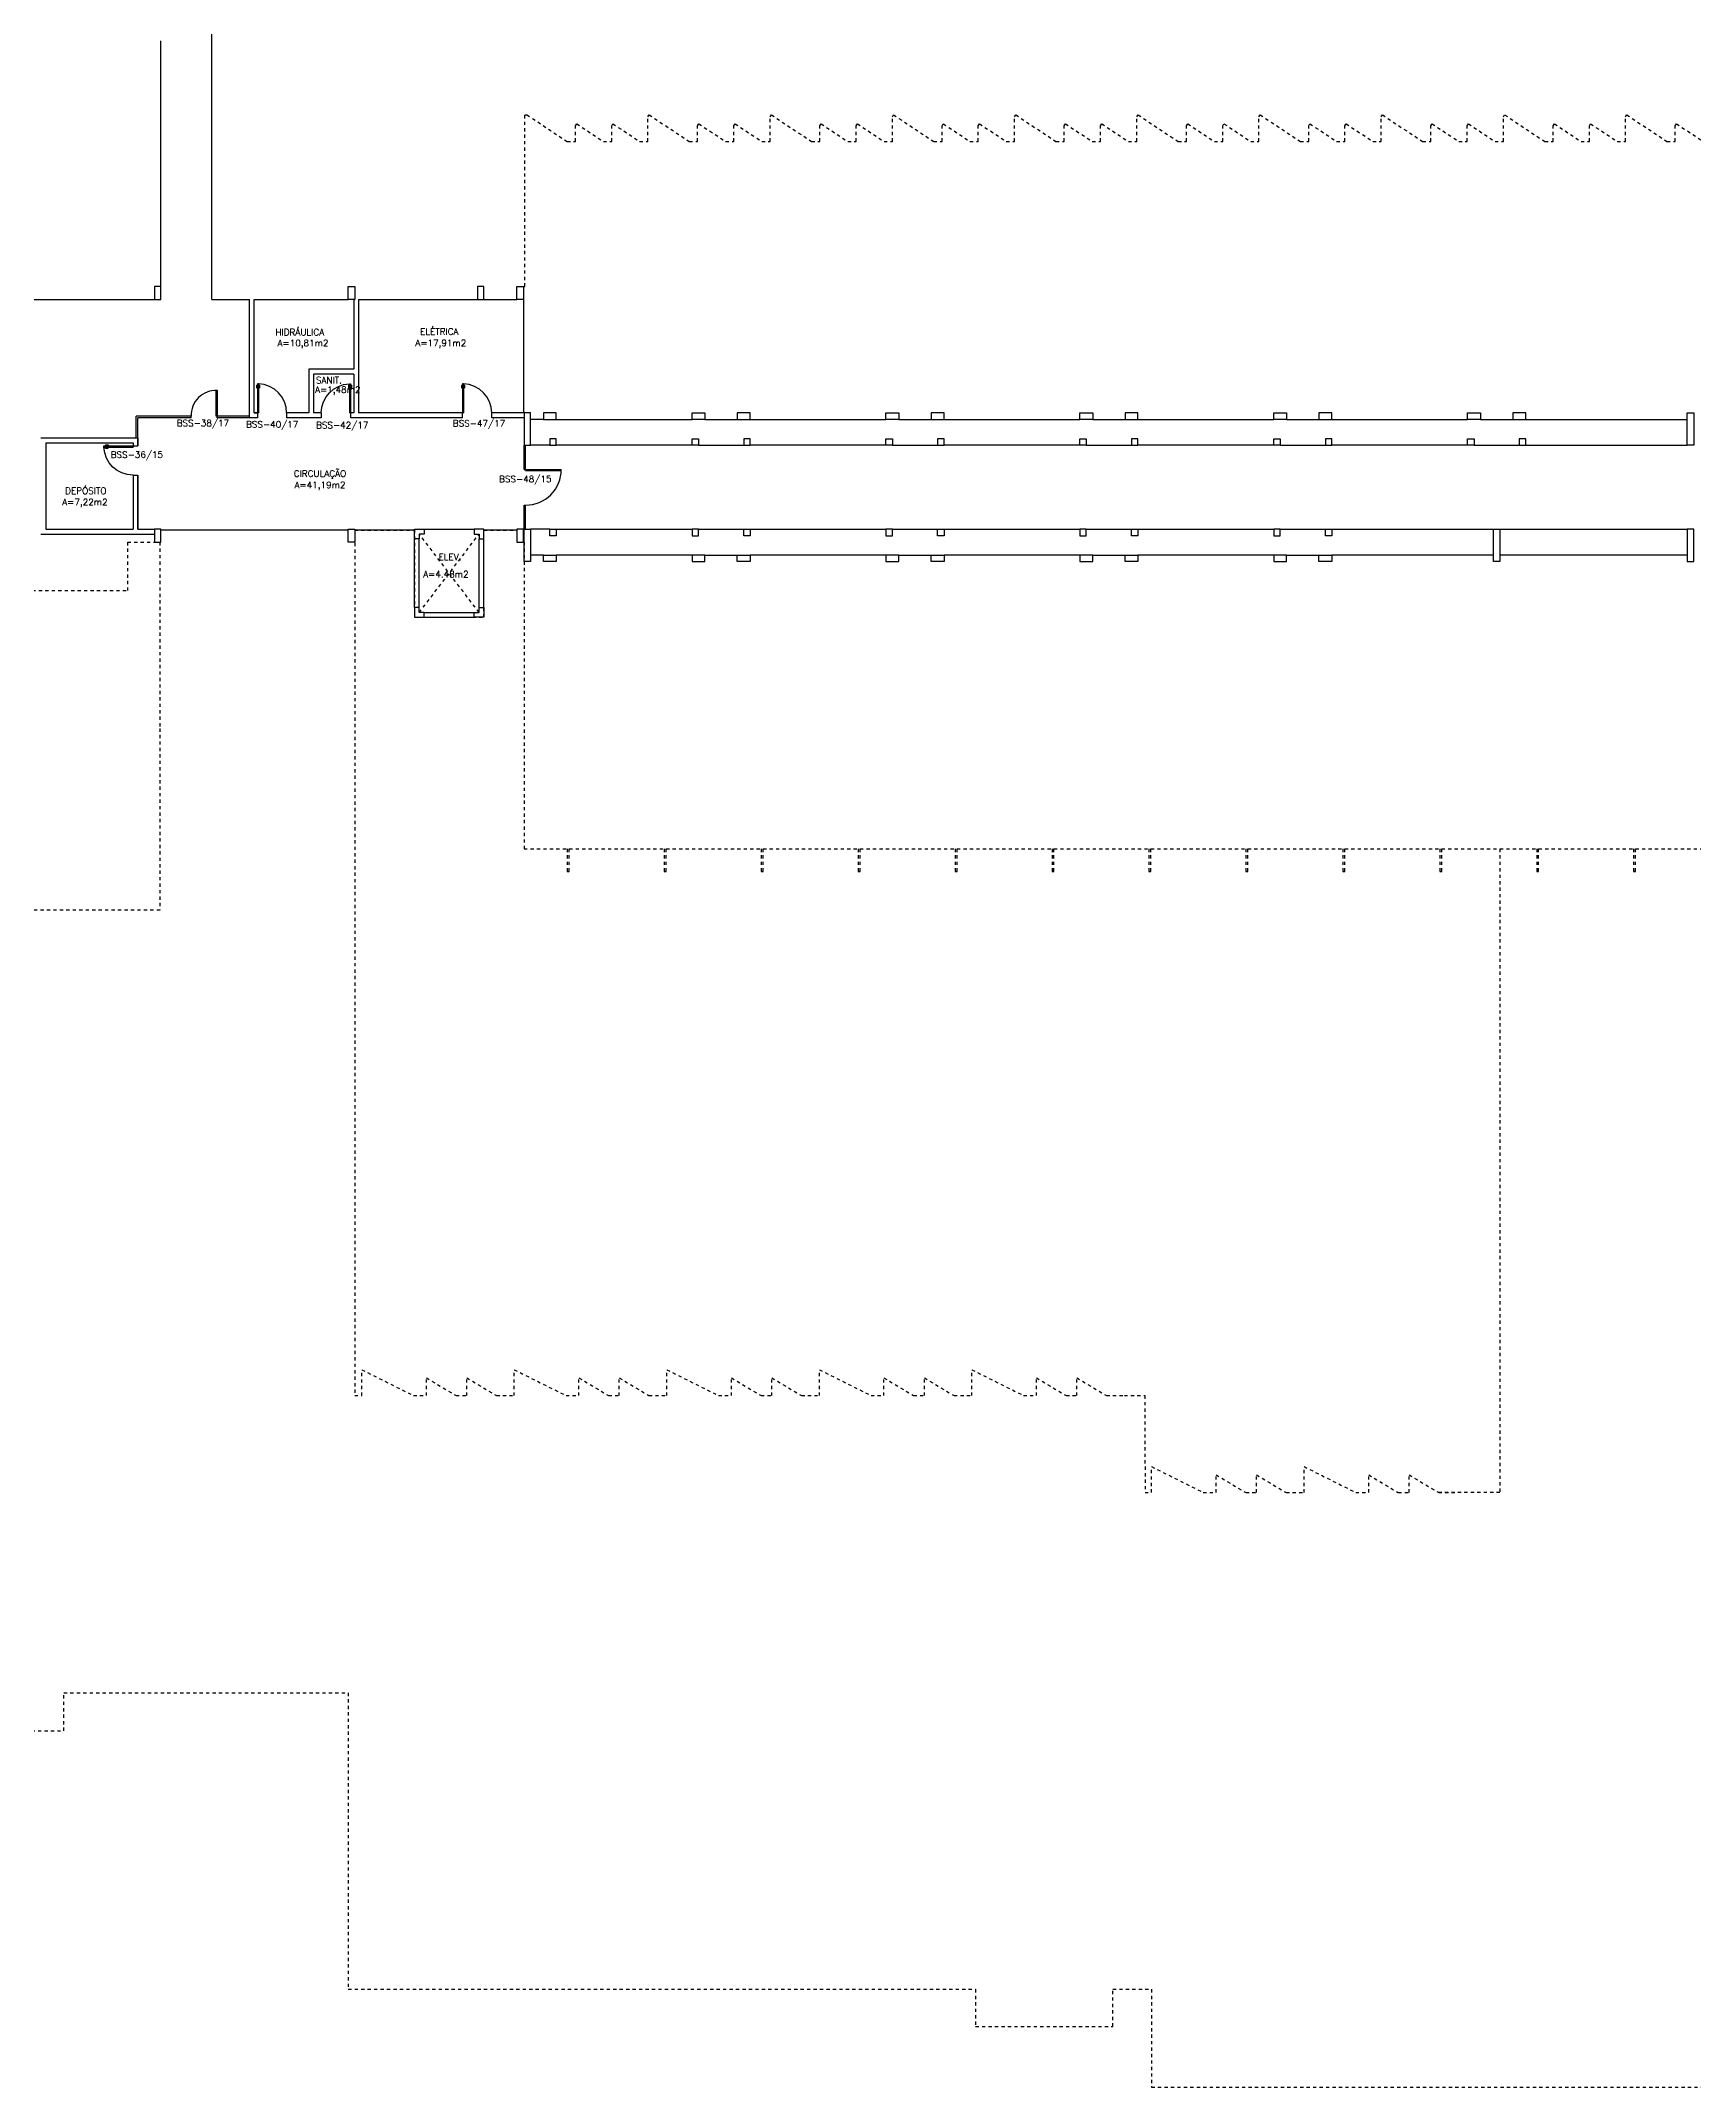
# Model space of a CAD drawing. Extents: x -163 to 27, y -22 to 134.
# Drawn here: x -118.9 to -67.8, y 1.6 to 64.9 of the extents above; entities that cross this region are included whole.
import ezdxf

# ---------------------------------------------------------------- set-up
doc = ezdxf.new("R2010")
doc.units = 0
doc.header["$LTSCALE"] = 0.02
doc.header["$MEASUREMENT"] = 0
doc.linetypes.add('HIDDEN', pattern=[0.375, 0.25, -0.125])
doc.layers.get('0').update_dxf_attribs({"linetype": 'CONTINUOUS'})
for name, color, linetype in [('01', 1, 'CONTINUOUS'), ('ALV', 2, 'CONTINUOUS'), ('ENDEREÇO', 2, 'CONTINUOUS'), ('MACANETA', 2, 'CONTINUOUS'), ('PILARES', 3, 'CONTINUOUS'), ('PISO', 1, 'CONTINUOUS'), ('PORTA', 2, 'CONTINUOUS'), ('PROJ', 1, 'HIDDEN'), ('TEXTO', 2, 'CONTINUOUS'), ('ÁREA', 2, 'CONTINUOUS')]:
    doc.layers.add(name, color=color, linetype=linetype)
doc.styles.add('UNB-100', font='simplex.shx', dxfattribs={"height": 0.2})
doc.styles.add('UNB1-100', font='simplex.shx', dxfattribs={"height": 0.2})

# ---------------------------------------------------------------- blocks, each defined once
blk = doc.blocks.new('PL4')
for p, q in [((0, 0.4), (0.2, 0.4)), ((0, 0), (0, 0.4)), ((0.2, 0), (0, 0)), ((0.2, 0.4), (0.2, 0))]:
    blk.add_line(p, q)
blk = doc.blocks.new('PL')
for p, q in [((0.25, 0.25), (0.25, 0.45)), ((0.25, 0.45), (0.45, 0.45)), ((0.45, 0.25), (0.25, 0.25)), ((0.45, 0.45), (0.45, 0.25))]:
    blk.add_line(p, q)
blk = doc.blocks.new('PL10')
for p, q in [((-0.1, 1), (0.1, 1)), ((-0.1, 0), (-0.1, 1)), ((0.1, 1), (0.1, 0)), ((0.1, 0), (-0.1, 0))]:
    blk.add_line(p, q)
blk = doc.blocks.new('BRISEPRJ')
at = {"layer": 'PROJ'}
for p, q in [((0, 0), (0, 0.8)), ((0, 0.8), (1.6, 0)), ((2, 0), (2, 0.55)), ((2, 0.55), (2.917, 0)), ((3.25, 0), (3.25, 0.55)), ((3.25, 0.55), (4.167, 0)), ((4.167, 0), (4.72, 0)), ((1.6, 0), (2, 0)), ((2.917, 0), (3.25, 0))]:
    blk.add_line(p, q, dxfattribs=at)
blk = doc.blocks.new('DOOR-90')
at = {"color": 1}
blk.add_arc((-0.02, 0), 0.9, 180, 268.08978, dxfattribs=at)
at = {"layer": 'MACANETA', "color": 1}
for p, q in [((-0.08, -0.855), (-0.08, -0.765)), ((-0.08, -0.765), (-0.075, -0.765)), ((-0.08, -0.855), (-0.053, -0.855)), ((-0.075, -0.855), (-0.075, -0.765)), ((-0.075, -0.835), (-0.053, -0.835)), ((-0.053, -0.828), (-0.05, -0.828)), ((-0.053, -0.863), (-0.053, -0.828)), ((-0.053, -0.863), (-0.05, -0.863)), ((-0.012, -0.828), (-0.015, -0.828)), ((-0.012, -0.863), (-0.015, -0.863)), ((-0.012, -0.863), (-0.012, -0.828)), ((0.01, -0.835), (-0.012, -0.835)), ((0.015, -0.855), (-0.012, -0.855)), ((0.01, -0.855), (0.01, -0.765)), ((0.015, -0.765), (0.01, -0.765)), ((0.015, -0.855), (0.015, -0.765))]:
    blk.add_line(p, q, dxfattribs=at)
at = {"layer": 'PORTA'}
for p, q in [((-0.05, -0.9), (-0.05, 0)), ((-0.015, 0), (-0.05, 0)), ((-0.015, -0.9), (-0.015, 0)), ((-0.05, -0.9), (-0.015, -0.9))]:
    blk.add_line(p, q, dxfattribs=at)

msp = doc.modelspace()

# ---------------------------------------------------------------- linework, layer by layer
msp.add_line((-102.85, 51.629), (-102.85, 51.659))
at = {"layer": '01'}
for p, q in [((-116, 52.638), (-116, 53.309)), ((-114.3, 53.309), (-116, 53.309)), ((-115.95, 52.638), (-115.95, 53.259)), ((-114.3, 53.259), (-115.95, 53.259)), ((-114.3, 53.259), (-114.3, 53.309)), ((-112.5, 53.309), (-113.5, 53.309)), ((-113.5, 53.259), (-113.5, 53.309)), ((-112.5, 53.259), (-113.5, 53.259)), ((-104, 51.659), (-104, 52.409)), ((-103.95, 51.629), (-103.95, 52.409)), ((-103.2, 52.409), (-103.8, 52.409)), ((-98.8, 52.409), (-103, 52.409)), ((-98.6, 52.409), (-97.2, 52.409)), ((-92.8, 52.409), (-97, 52.409)), ((-92.6, 52.409), (-91.2, 52.409)), ((-86.8, 52.409), (-91, 52.409)), ((-86.6, 52.409), (-85.2, 52.409)), ((-80.8, 52.409), (-85, 52.409)), ((-80.6, 52.409), (-79.2, 52.409)), ((-74.8, 52.409), (-79, 52.409)), ((-74.6, 52.409), (-73.2, 52.409)), ((-73, 52.409), (-68, 52.409)), ((-104, 51.659), (-102.85, 51.659)), ((-103.95, 51.629), (-102.85, 51.629)), ((-104, 49.809), (-104, 50.559)), ((-104, 50.559), (-103.95, 50.559)), ((-103.95, 49.809), (-103.95, 50.559)), ((-103.2, 49.809), (-103.8, 49.809)), ((-103, 49.809), (-98.8, 49.809)), ((-98.6, 49.809), (-97.2, 49.809)), ((-97, 49.809), (-92.8, 49.809)), ((-92.6, 49.809), (-91.2, 49.809)), ((-91, 49.809), (-86.8, 49.809)), ((-86.6, 49.809), (-85.2, 49.809)), ((-85, 49.809), (-80.8, 49.809)), ((-80.6, 49.809), (-79.2, 49.809)), ((-79, 49.809), (-74, 49.809)), ((-73.8, 49.809), (-68, 49.809))]:
    msp.add_line(p, q, dxfattribs=at)
msp.add_lwpolyline([(-113.53, 54.109), (-113.5, 54.109), (-113.5, 53.309), (-113.53, 53.309)], close=True, dxfattribs=at)
for centre, radius, start, end in [((-113.525, 53.334), 0.775, 88.15239, 181.84761), ((-103.935, 51.644), 1.085, 269.20794, 0.79206)]:
    msp.add_arc(centre, radius, start, end, dxfattribs=at)
at = {"layer": 'ALV', "color": 2}
msp.add_line((-113.665, 56.922), (-113.665, 83.517), dxfattribs=at)
at = {"layer": 'ALV'}
for p, q in [((-115.24, 57.322), (-115.24, 64.922)), ((-121.24, 56.92), (-115.44, 56.92)), ((-113.665, 56.922), (-112.5, 56.922)), ((-112.5, 53.259), (-112.5, 56.922)), ((-112.35, 53.409), (-112.35, 56.922)), ((-112.35, 56.922), (-109.44, 56.922)), ((-109.27, 56.922), (-109.27, 54.759)), ((-109.12, 56.922), (-105.44, 56.922)), ((-109.12, 56.922), (-109.12, 53.409)), ((-105.24, 56.922), (-104.22, 56.922)), ((-104.02, 56.922), (-104.02, 53.409)), ((-110.66, 54.759), (-110.66, 53.409)), ((-109.27, 54.759), (-110.66, 54.759)), ((-110.51, 54.609), (-110.51, 53.409)), ((-109.27, 54.609), (-110.51, 54.609)), ((-109.27, 54.609), (-109.27, 53.409)), ((-112.25, 53.259), (-112.5, 53.259)), ((-112.35, 53.409), (-112.25, 53.409)), ((-112.25, 53.409), (-112.35, 53.409)), ((-112.25, 53.409), (-112.25, 53.259)), ((-110.66, 53.409), (-111.345, 53.409)), ((-111.345, 53.409), (-111.345, 53.259)), ((-110.275, 53.259), (-111.345, 53.259)), ((-110.275, 53.409), (-110.51, 53.409)), ((-110.275, 53.409), (-110.275, 53.259)), ((-109.27, 53.409), (-109.37, 53.409)), ((-109.27, 53.409), (-109.37, 53.409)), ((-109.37, 53.409), (-109.37, 53.259)), ((-105.905, 53.259), (-109.37, 53.259)), ((-105.905, 53.409), (-109.12, 53.409)), ((-105.905, 53.259), (-105.905, 53.409)), ((-104, 53.409), (-105, 53.409)), ((-105, 53.259), (-105, 53.409)), ((-104, 53.259), (-105, 53.259)), ((-104, 53.259), (-105, 53.259)), ((-103.4, 53.209), (-103.8, 53.209)), ((-103, 53.209), (-98.8, 53.209)), ((-98.4, 53.209), (-97.4, 53.209)), ((-97, 53.209), (-92.8, 53.209)), ((-92.4, 53.209), (-91.4, 53.209)), ((-91, 53.209), (-86.8, 53.209)), ((-86.4, 53.209), (-85.4, 53.209)), ((-85, 53.209), (-80.8, 53.209)), ((-80.4, 53.209), (-79.4, 53.209)), ((-79, 53.209), (-74.8, 53.209)), ((-74.4, 53.209), (-73.4, 53.209)), ((-73, 53.209), (-68, 53.209)), ((-118.95, 52.638), (-115.95, 52.638)), ((-115.95, 52.638), (-115.95, 52.388)), ((-115.95, 52.638), (-115.95, 52.388)), ((-115.95, 52.388), (-115.95, 52.638)), ((-118.8, 52.488), (-116.1, 52.488)), ((-118.8, 52.488), (-118.8, 49.812)), ((-116.1, 52.488), (-116.1, 52.388)), ((-116.1, 52.488), (-116.1, 52.388)), ((-116.1, 52.488), (-116.1, 52.388)), ((-116.1, 52.388), (-115.95, 52.388)), ((-116.1, 51.483), (-115.95, 51.483)), ((-116.1, 51.483), (-116.1, 49.812)), ((-115.95, 49.812), (-115.95, 51.483)), ((-115.95, 51.483), (-115.95, 49.812)), ((-118.95, 49.662), (-115.44, 49.662)), ((-118.8, 49.812), (-116.1, 49.812)), ((-115.95, 49.812), (-115.44, 49.812)), ((-109.44, 49.785), (-115.24, 49.785)), ((-107.39, 49.785), (-109.24, 49.785)), ((-107.39, 47.385), (-107.39, 49.509)), ((-107.24, 47.385), (-107.24, 49.509)), ((-105.39, 47.385), (-105.39, 49.509)), ((-104.22, 49.785), (-105.24, 49.785)), ((-105.24, 47.385), (-105.24, 49.509)), ((-103.4, 49.009), (-103.8, 49.009)), ((-98.8, 49.009), (-103, 49.009)), ((-98.4, 49.009), (-97.4, 49.009)), ((-92.8, 49.009), (-97, 49.009)), ((-92.4, 49.009), (-91.4, 49.009)), ((-86.8, 49.009), (-91, 49.009)), ((-86.4, 49.009), (-85.4, 49.009)), ((-80.8, 49.009), (-85, 49.009)), ((-80.4, 49.009), (-79.4, 49.009)), ((-74, 49.009), (-79, 49.009)), ((-68, 49.009), (-73.8, 49.009)), ((-107.09, 47.235), (-105.54, 47.235)), ((-107.09, 47.085), (-105.54, 47.085))]:
    msp.add_line(p, q, dxfattribs=at)
at = {"layer": 'PILARES'}
for points in [[(-107.09, 49.659), (-107.24, 49.659), (-107.24, 49.509), (-107.39, 49.509), (-107.39, 49.809), (-107.09, 49.809)], [(-105.54, 49.659), (-105.39, 49.659), (-105.39, 49.509), (-105.24, 49.509), (-105.24, 49.809), (-105.54, 49.809)], [(-107.09, 47.235), (-107.24, 47.235), (-107.24, 47.385), (-107.39, 47.385), (-107.39, 47.085), (-107.09, 47.085)], [(-107.09, 47.235), (-107.24, 47.235), (-107.24, 47.385), (-107.39, 47.385), (-107.39, 47.085), (-107.09, 47.085)], [(-105.54, 47.235), (-105.39, 47.235), (-105.39, 47.385), (-105.24, 47.385), (-105.24, 47.085), (-105.54, 47.085)]]:
    msp.add_lwpolyline(points, close=True, dxfattribs=at)
at = {"layer": 'PISO'}
msp.add_line((-107.09, 49.809), (-105.54, 49.809), dxfattribs=at)
at = {"layer": 'PROJ'}
for p, q in [((-103.975, 57.322), (-103.975, 62.634)), ((-103.975, 62.634), (-103.909, 62.634)), ((-103.909, 62.634), (-102.666, 61.809)), ((-102.409, 62.299), (-102.37, 62.357)), ((-102.409, 61.809), (-102.409, 62.299)), ((-102.37, 62.357), (-101.544, 61.809)), ((-101.287, 62.299), (-101.248, 62.357)), ((-101.287, 61.809), (-101.287, 62.299)), ((-101.248, 62.357), (-100.423, 61.809)), ((-100.165, 62.575), (-100.126, 62.634)), ((-100.165, 61.809), (-100.165, 62.575)), ((-100.126, 62.634), (-98.884, 61.809)), ((-98.627, 62.299), (-98.588, 62.357)), ((-98.627, 61.809), (-98.627, 62.299)), ((-98.588, 62.357), (-97.762, 61.809)), ((-97.505, 62.299), (-97.466, 62.357)), ((-97.505, 61.809), (-97.505, 62.299)), ((-97.466, 62.357), (-96.64, 61.809)), ((-96.383, 62.575), (-96.344, 62.634)), ((-96.383, 61.809), (-96.383, 62.575)), ((-96.344, 62.634), (-95.102, 61.809)), ((-94.845, 62.299), (-94.806, 62.357)), ((-94.845, 61.809), (-94.845, 62.299)), ((-94.806, 62.357), (-93.98, 61.809)), ((-93.723, 62.299), (-93.684, 62.357)), ((-93.723, 61.809), (-93.723, 62.299)), ((-93.684, 62.357), (-92.859, 61.809)), ((-92.601, 62.575), (-92.562, 62.634)), ((-92.601, 61.809), (-92.601, 62.575)), ((-92.562, 62.634), (-91.32, 61.809)), ((-91.063, 62.299), (-91.024, 62.357)), ((-91.063, 61.809), (-91.063, 62.299)), ((-91.024, 62.357), (-90.198, 61.809)), ((-89.941, 62.299), (-89.902, 62.357)), ((-89.941, 61.809), (-89.941, 62.299)), ((-89.902, 62.357), (-89.076, 61.809)), ((-88.819, 62.575), (-88.78, 62.634)), ((-88.819, 61.809), (-88.819, 62.575)), ((-88.78, 62.634), (-87.538, 61.809)), ((-87.281, 62.299), (-87.242, 62.357)), ((-87.281, 61.809), (-87.281, 62.299)), ((-87.242, 62.357), (-86.416, 61.809)), ((-86.159, 62.299), (-86.12, 62.357)), ((-86.159, 61.809), (-86.159, 62.299)), ((-86.12, 62.357), (-85.295, 61.809)), ((-85.037, 62.575), (-84.998, 62.634)), ((-85.037, 61.809), (-85.037, 62.575)), ((-84.998, 62.634), (-83.756, 61.809)), ((-83.499, 62.299), (-83.46, 62.357)), ((-83.499, 61.809), (-83.499, 62.299)), ((-83.46, 62.357), (-82.634, 61.809)), ((-82.377, 62.299), (-82.338, 62.357)), ((-82.377, 61.809), (-82.377, 62.299)), ((-82.338, 62.357), (-81.512, 61.809)), ((-81.255, 62.575), (-81.216, 62.634)), ((-81.255, 61.809), (-81.255, 62.575)), ((-81.216, 62.634), (-79.974, 61.809)), ((-79.717, 62.299), (-79.678, 62.357)), ((-79.717, 61.809), (-79.717, 62.299)), ((-79.678, 62.357), (-78.852, 61.809)), ((-78.595, 62.299), (-78.556, 62.357)), ((-78.595, 61.809), (-78.595, 62.299)), ((-78.556, 62.357), (-77.731, 61.809)), ((-77.473, 62.575), (-77.434, 62.634)), ((-77.473, 61.809), (-77.473, 62.575)), ((-77.434, 62.634), (-76.192, 61.809)), ((-75.935, 62.299), (-75.896, 62.357)), ((-75.935, 61.809), (-75.935, 62.299)), ((-75.896, 62.357), (-75.07, 61.809)), ((-74.813, 62.299), (-74.774, 62.357)), ((-74.813, 61.809), (-74.813, 62.299)), ((-74.774, 62.357), (-73.948, 61.809)), ((-73.691, 62.575), (-73.652, 62.634)), ((-73.691, 61.809), (-73.691, 62.575)), ((-73.652, 62.634), (-72.41, 61.809)), ((-72.153, 62.299), (-72.114, 62.357)), ((-72.153, 61.809), (-72.153, 62.299)), ((-72.114, 62.357), (-71.288, 61.809)), ((-71.031, 62.299), (-70.992, 62.357)), ((-71.031, 61.809), (-71.031, 62.299)), ((-70.992, 62.357), (-70.167, 61.809)), ((-69.909, 62.575), (-69.87, 62.634)), ((-69.909, 61.809), (-69.909, 62.575)), ((-69.87, 62.634), (-68.628, 61.809)), ((-68.371, 62.299), (-68.332, 62.357)), ((-68.371, 61.809), (-68.371, 62.299)), ((-68.332, 62.357), (-67.506, 61.809)), ((-102.666, 61.809), (-102.409, 61.809)), ((-101.544, 61.809), (-101.287, 61.809)), ((-100.423, 61.809), (-100.165, 61.809)), ((-98.884, 61.809), (-98.627, 61.809)), ((-97.762, 61.809), (-97.505, 61.809)), ((-96.64, 61.809), (-96.383, 61.809)), ((-95.102, 61.809), (-94.845, 61.809)), ((-93.98, 61.809), (-93.723, 61.809)), ((-92.859, 61.809), (-92.601, 61.809)), ((-91.32, 61.809), (-91.063, 61.809)), ((-90.198, 61.809), (-89.941, 61.809)), ((-89.076, 61.809), (-88.819, 61.809)), ((-87.538, 61.809), (-87.281, 61.809)), ((-86.416, 61.809), (-86.159, 61.809)), ((-85.295, 61.809), (-85.037, 61.809)), ((-83.756, 61.809), (-83.499, 61.809)), ((-82.634, 61.809), (-82.377, 61.809)), ((-81.512, 61.809), (-81.255, 61.809)), ((-79.974, 61.809), (-79.717, 61.809)), ((-78.852, 61.809), (-78.595, 61.809)), ((-77.731, 61.809), (-77.473, 61.809)), ((-76.192, 61.809), (-75.935, 61.809)), ((-75.07, 61.809), (-74.813, 61.809)), ((-73.948, 61.809), (-73.691, 61.809)), ((-72.41, 61.809), (-72.153, 61.809)), ((-71.288, 61.809), (-71.031, 61.809)), ((-70.167, 61.809), (-69.909, 61.809)), ((-68.628, 61.809), (-68.371, 61.809)), ((-104.02, 57.322), (-103.975, 57.322)), ((-109.24, 49.785), (-109.24, 23)), ((-109.24, 49.785), (-107.39, 49.785)), ((-107.39, 49.785), (-107.39, 47.085)), ((-105.39, 47.235), (-107.24, 49.659)), ((-107.24, 47.235), (-105.39, 49.659)), ((-105.24, 47.085), (-105.24, 49.785)), ((-105.24, 49.785), (-104.22, 49.785)), ((-104, 49.412), (-104, 39.92)), ((-107.39, 47.085), (-105.24, 47.085)), ((-104, 39.92), (-102.66, 39.92)), ((-102.66, 39.92), (-102.66, 39.22)), ((-102.6, 39.22), (-102.6, 39.92)), ((-102.6, 39.92), (-99.66, 39.92)), ((-99.66, 39.92), (-99.66, 39.22)), ((-99.6, 39.22), (-99.6, 39.92)), ((-99.6, 39.92), (-96.66, 39.92)), ((-96.66, 39.92), (-96.66, 39.22)), ((-96.6, 39.22), (-96.6, 39.92)), ((-96.6, 39.92), (-93.66, 39.92)), ((-93.66, 39.92), (-93.66, 39.22)), ((-93.6, 39.22), (-93.6, 39.92)), ((-93.6, 39.92), (-90.66, 39.92)), ((-90.66, 39.92), (-90.66, 39.22)), ((-90.6, 39.22), (-90.6, 39.92)), ((-90.6, 39.92), (-87.66, 39.92)), ((-87.66, 39.92), (-87.66, 39.22)), ((-87.6, 39.22), (-87.6, 39.92)), ((-87.6, 39.92), (-84.66, 39.92)), ((-84.66, 39.92), (-84.66, 39.22)), ((-84.6, 39.22), (-84.6, 39.92)), ((-84.6, 39.92), (-81.66, 39.92)), ((-81.66, 39.92), (-81.66, 39.22)), ((-81.6, 39.22), (-81.6, 39.92)), ((-81.6, 39.92), (-78.66, 39.92)), ((-78.66, 39.92), (-78.66, 39.22)), ((-78.6, 39.22), (-78.6, 39.92)), ((-78.6, 39.92), (-75.66, 39.92)), ((-75.66, 39.92), (-75.66, 39.22)), ((-75.6, 39.22), (-75.6, 39.92)), ((-75.6, 39.92), (-72.66, 39.92)), ((-73.8, 39.92), (-73.8, 20)), ((-72.66, 39.92), (-72.66, 39.22)), ((-72.6, 39.22), (-72.6, 39.92)), ((-72.6, 39.92), (-69.66, 39.92)), ((-69.66, 39.92), (-69.66, 39.22)), ((-69.6, 39.22), (-69.6, 39.92)), ((-69.6, 39.92), (-66.44, 39.92)), ((-102.66, 39.22), (-102.6, 39.22)), ((-99.66, 39.22), (-99.6, 39.22)), ((-96.66, 39.22), (-96.6, 39.22)), ((-93.66, 39.22), (-93.6, 39.22)), ((-90.66, 39.22), (-90.6, 39.22)), ((-87.66, 39.22), (-87.6, 39.22)), ((-84.66, 39.22), (-84.6, 39.22)), ((-81.66, 39.22), (-81.6, 39.22)), ((-78.66, 39.22), (-78.6, 39.22)), ((-75.66, 39.22), (-75.6, 39.22)), ((-72.66, 39.22), (-72.6, 39.22)), ((-69.66, 39.22), (-69.6, 39.22)), ((-109.24, 23), (-109.02, 23)), ((-85.42, 23), (-84.788, 23)), ((-84.788, 23), (-84.78, 20)), ((-84.78, 20), (-84.58, 20)), ((-73.8, 20), (-75.734, 20))]:
    msp.add_line(p, q, dxfattribs=at)
for points in [[(-120.415, 47.91), (-116.265, 47.91), (-116.265, 49.41), (-115.265, 49.41), (-115.265, 43.645), (-115.265, 38.02), (-145.44, 38.02)], [(-136.24, 12.625), (-118.24, 12.625), (-118.24, 13.8), (-109.44, 13.8), (-109.44, 4.625), (-90.025, 4.625), (-90.025, 3.475), (-85.775, 3.475), (-85.775, 4.625), (-84.58, 4.625), (-84.58, 1.6), (-48.78, 1.6)]]:
    msp.add_lwpolyline(points, dxfattribs=at)

# ---------------------------------------------------------------- block references
at = {"layer": 'PILARES', "xscale": -1}
for name, p in [('PL4', (-115.24, 56.922)), ('PL4', (-105.24, 56.922)), ('PL10', (-103.9, 52.409)), ('PL', (-102.75, 52.159)), ('PL', (-96.75, 52.159)), ('PL', (-90.75, 52.159)), ('PL', (-84.75, 52.159)), ('PL', (-78.75, 52.159)), ('PL', (-72.75, 52.159)), ('PL4', (-115.24, 49.412)), ('PL4', (-104.02, 49.412))]:
    msp.add_blockref(name, p, dxfattribs=at)
at = {"layer": 'PILARES'}
for name, p in [('PL4', (-109.44, 56.922)), ('PL4', (-104.22, 56.922)), ('PL10', (-67.9, 52.409)), ('PL', (-99.05, 52.159)), ('PL', (-93.05, 52.159)), ('PL', (-87.05, 52.159)), ('PL', (-81.05, 52.159)), ('PL', (-75.05, 52.159)), ('PL4', (-109.44, 49.412))]:
    msp.add_blockref(name, p, dxfattribs=at)
at = {"layer": 'PILARES', "xscale": -1}
for name, p, rotation in [('PL4', (-103, 53.409), 90), ('PL4', (-97, 53.409), 90), ('PL4', (-91, 53.409), 90), ('PL4', (-85, 53.409), 90), ('PL4', (-79, 53.409), 90), ('PL4', (-73, 53.409), 90), ('PL', (-99.05, 50.059), 180), ('PL', (-93.05, 50.059), 180), ('PL', (-87.05, 50.059), 180), ('PL', (-81.05, 50.059), 180), ('PL10', (-67.9, 49.809), 180), ('PL4', (-98.8, 48.809), 270), ('PL4', (-92.8, 48.809), 270), ('PL4', (-86.8, 48.809), 270), ('PL4', (-80.8, 48.809), 270)]:
    msp.add_blockref(name, p, dxfattribs=dict(at, rotation=rotation))
at = {"layer": 'PILARES'}
for name, p, rotation in [('PL4', (-98.8, 53.409), 270), ('PL4', (-92.8, 53.409), 270), ('PL4', (-86.8, 53.409), 270), ('PL4', (-80.8, 53.409), 270), ('PL4', (-74.8, 53.409), 270), ('PL10', (-103.9, 49.809), 180), ('PL', (-102.75, 50.059), 180), ('PL', (-96.75, 50.059), 180), ('PL', (-90.75, 50.059), 180), ('PL', (-84.75, 50.059), 180), ('PL', (-78.75, 50.059), 180), ('PL10', (-73.9, 49.809), 180), ('PL4', (-103, 48.809), 90), ('PL4', (-97, 48.809), 90), ('PL4', (-91, 48.809), 90), ('PL4', (-85, 48.809), 90), ('PL4', (-79, 48.809), 90)]:
    msp.add_blockref(name, p, dxfattribs=dict(at, rotation=rotation))
at = {"layer": 'PORTA', "rotation": 180}
for p in [(-112.265, 53.409), (-105.92, 53.409)]:
    msp.add_blockref('DOOR-90', p, dxfattribs=at)
at = {"layer": 'PORTA', "xscale": -1}
for p, rotation in [((-109.355, 53.409), 180), ((-116.1, 52.403), 270)]:
    msp.add_blockref('DOOR-90', p, dxfattribs=dict(at, rotation=rotation))
at = {"layer": 'PROJ'}
for p in [(-109.02, 23), (-104.3, 23), (-99.58, 23), (-94.86, 23), (-90.14, 23), (-84.58, 20), (-79.86, 20)]:
    msp.add_blockref('BRISEPRJ', p, dxfattribs=at)

# ---------------------------------------------------------------- texts
at = {"layer": 'ENDEREÇO', "style": 'UNB1-100'}
for s, p in [('BSS-38/17', (-114.748, 52.995)), ('BSS-40/17', (-112.603, 52.955)), ('BSS-47/17', (-106.202, 52.988)), ('BSS-42/17', (-110.436, 52.932)), ('BSS-36/15', (-116.791, 52.018)), ('BSS-48/15', (-104.77, 51.264))]:
    msp.add_text(s, height=0.2, dxfattribs=at).set_placement(p)
at = {"layer": 'TEXTO', "style": 'UNB-100'}
for s, p in [('HIDRÁULICA', (-111.693, 55.807)), ('ELÉTRICA', (-107.219, 55.827)), ('SANIT.', (-110.439, 54.322)), ('CIRCULAÇÃO', (-111.123, 51.432)), ('DEPÓSITO', (-118.199, 50.899)), ('ELEV.', (-106.644, 48.849))]:
    msp.add_text(s, height=0.2, dxfattribs=at).set_placement(p)
at = {"layer": 'ÁREA', "style": 'UNB1-100'}
for s, p in [('A=10,81m2', (-111.628, 55.473)), ('A=17,91m2', (-107.363, 55.476)), ('A=1,48m2', (-110.466, 54.03)), ('A=7,22m2', (-118.291, 50.552)), ('A=41,19m2', (-111.102, 51.081)), ('A=4.48m2', (-107.12, 48.32))]:
    msp.add_text(s, height=0.2, dxfattribs=at).set_placement(p)

doc.saveas('drawing.dxf')
